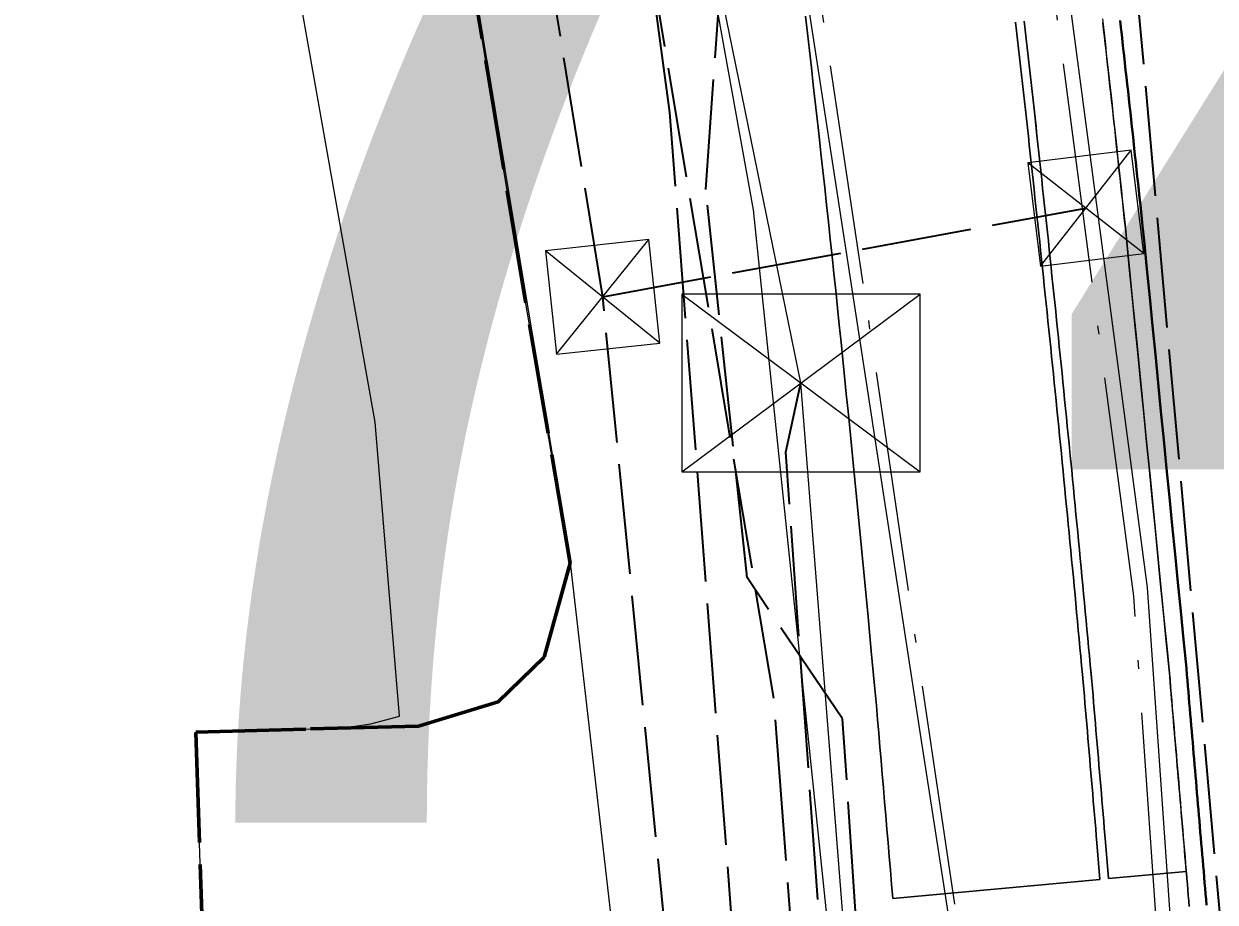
# Model space of a CAD drawing. Header units: metres. Extents: x 105014 to 106600, y 111320 to 118425.
# Drawn here: x 105854.37 to 105868.12, y 117602.78 to 117612.92 of the extents above; entities that cross this region are included whole.
import ezdxf
from ezdxf.enums import TextEntityAlignment as Align

# ---------------------------------------------------------------- set-up
doc = ezdxf.new("R2010")
doc.units = ezdxf.units.M
doc.linetypes.add('DASHDOT', pattern=[3.556, 2.54, -0.508, 0, -0.508])
doc.linetypes.add('DASHED', pattern=[1.524, 1.27, -0.254])
for name, color, linetype, lineweight in [('00-BASE-LIMITE', 7, 'DASHED', 50), ('00-BASE-UE', 42, 'DASHED', 25), ('10-PAV-CALZADA-MIXTA', 8, 'CONTINUOUS', 30), ('10-PAV-CICLORUTA', 76, 'CONTINUOUS', 18), ('10-PAV-SARDINEL', 252, 'CONTINUOUS', 13), ('20-EP-ZONA-DURA', 253, 'CONTINUOUS', 13), ('20-EP-ZONA-VERDE', 84, 'CONTINUOUS', 13), ('30-RED-ENEL-NODOS', 11, 'CONTINUOUS', 13), ('30-RED-ENEL-PROY', 1, 'DASHED', 25), ('30-RED-ETB-CAMARA', 151, 'CONTINUOUS', 13), ('30-RED-ETB-EXIST', 145, 'CONTINUOUS', 13), ('30-RED-ETB-PROY', 5, 'DASHED', 25), ('30-RED-MOVISTAR-PROY', 4, 'DASHED', 25), ('30-RED-VANTI-EXIST', 52, 'CONTINUOUS', 13), ('30-RED-VANTI-PROY', 2, 'DASHED', 25), ('30-RED-VANTI-RETIRO', 8, 'DASHDOT', 13), ('35-RH-ACUE-MENOR-EXIST', 151, 'CONTINUOUS', 13), ('35-RH-ACUE-MENOR-PROY', 5, 'DASHED', 25), ('40-ROT-UE', 7, 'CONTINUOUS', 25), ('60-PREDIAL-LOTE', 42, 'CONTINUOUS', 13)]:
    doc.layers.add(name, color=color, linetype=linetype, lineweight=lineweight)

# ---------------------------------------------------------------- blocks, each defined once
blk = doc.blocks.new('CAM_ETB_T_13')
for p, q in [((-1.375, -1.025), (1.375, 1.025)), ((-1.375, 1.025), (1.375, -1.025))]:
    blk.add_line(p, q)
blk.add_lwpolyline([(-1.375, -1.025), (1.375, -1.025), (1.375, 1.025), (-1.375, 1.025)], close=True)
blk = doc.blocks.new('CAJA_ENEL')
for p, q in [((-0.6, -0.6), (0.6, 0.6)), ((-0.6, 0.6), (0.6, -0.6))]:
    blk.add_line(p, q)
blk.add_lwpolyline([(-0.6, -0.6), (0.6, -0.6), (0.6, 0.6), (-0.6, 0.6)], close=True)

msp = doc.modelspace()

# ---------------------------------------------------------------- linework, layer by layer
at = {"layer": '00-BASE-LIMITE'}
msp.add_lwpolyline([(105858.9441, 117579.2321), (105858.0037, 117587.7827), (105859.2081, 117587.8995), (105858.6655, 117593.8995), (105857.3439, 117593.7831), (105856.4461, 117601.9481), (105856.3551, 117604.7461), (105857.6787, 117604.7817), (105858.9231, 117604.8151), (105859.8441, 117605.0941), (105860.3721, 117605.6111), (105860.6751, 117606.6931), (105860.1551, 117609.7351), (105858.0071, 117622.7351), (105856.6081, 117632.3481), (105854.4211, 117644.3971), (105852.0211, 117656.1071), (105849.9291, 117664.9301), (105847.7841, 117674.2351), (105846.2941, 117680.5101), (105844.4413, 117688.0453)], dxfattribs=at)
at = {"layer": '00-BASE-UE'}
msp.add_lwpolyline([(105858.9441, 117579.2321), (105858.0037, 117587.7827), (105859.2081, 117587.8995), (105858.6655, 117593.8995), (105857.3439, 117593.7831), (105856.4461, 117601.9481), (105856.3551, 117604.7461), (105857.6787, 117604.7817), (105858.9231, 117604.8151), (105859.8441, 117605.0941), (105860.3721, 117605.6111), (105860.6751, 117606.6931), (105860.1551, 117609.7351), (105858.0071, 117622.7351), (105856.6081, 117632.3481), (105854.4211, 117644.3971), (105852.0211, 117656.1071), (105849.9291, 117664.9301), (105847.7841, 117674.2351), (105846.2941, 117680.5101), (105844.4413, 117688.0453)], dxfattribs=at)
at = {"layer": '10-PAV-CALZADA-MIXTA'}
msp.add_lwpolyline([(105868.0161, 117602.7497), (105868.0107, 117602.8145), (105868.0053, 117602.8793), (105867.9997, 117602.9441), (105867.9943, 117603.0089), (105867.9887, 117603.0737), (105867.9833, 117603.1385), (105867.9777, 117603.2031), (105867.9723, 117603.2679), (105867.9667, 117603.3327), (105867.9613, 117603.3975), (105867.9557, 117603.4623), (105867.9503, 117603.5271), (105867.9447, 117603.5919), (105867.9393, 117603.6567), (105867.9337, 117603.7213), (105867.9283, 117603.7861), (105867.9227, 117603.8509), (105867.9173, 117603.9157), (105867.9117, 117603.9805), (105867.9063, 117604.0453), (105867.9007, 117604.1099), (105867.8951, 117604.1747), (105867.8897, 117604.2395), (105867.8841, 117604.3043), (105867.8787, 117604.3691), (105867.8731, 117604.4337), (105867.8677, 117604.4985), (105867.8621, 117604.5633), (105867.8565, 117604.6281), (105867.8511, 117604.6927), (105867.8455, 117604.7575), (105867.8401, 117604.8223), (105867.8345, 117604.8871), (105867.8289, 117604.9517), (105867.8235, 117605.0165), (105867.8179, 117605.0813), (105867.8125, 117605.1461), (105867.8069, 117605.2109), (105867.8013, 117605.2755), (105867.7959, 117605.3403), (105867.7903, 117605.4051), (105867.7833, 117605.4841), (105867.7509, 117605.8131), (105867.7183, 117606.1419), (105867.6859, 117606.4709), (105867.6533, 117606.7997), (105867.6209, 117607.1287), (105867.5883, 117607.4575), (105867.5559, 117607.7865), (105867.5233, 117608.1153), (105867.4909, 117608.4443), (105867.4583, 117608.7731), (105867.4259, 117609.1019), (105867.3933, 117609.4309), (105867.3609, 117609.7597), (105867.3283, 117610.0887), (105867.2959, 117610.4175), (105867.2791, 117610.5823), (105867.2703, 117610.6641), (105867.2615, 117610.7459), (105867.2527, 117610.8279), (105867.2437, 117610.9097), (105867.2349, 117610.9915), (105867.2261, 117611.0733), (105867.2173, 117611.1551), (105867.2085, 117611.2369), (105867.1997, 117611.3189), (105867.1909, 117611.4007), (105867.1821, 117611.4825), (105867.1733, 117611.5643), (105867.1645, 117611.6461), (105867.1557, 117611.7281), (105867.1467, 117611.8099), (105867.1377, 117611.8915), (105867.1285, 117611.9733), (105867.1193, 117612.0549), (105867.1103, 117612.1367), (105867.1011, 117612.2185), (105867.0921, 117612.3001), (105867.0829, 117612.3819), (105867.0737, 117612.4637), (105867.0647, 117612.5453), (105867.0555, 117612.6271), (105867.0465, 117612.7089), (105867.0373, 117612.7905), (105867.0281, 117612.8723), (105867.0191, 117612.9541)], dxfattribs=at)
at = {"layer": '10-PAV-CICLORUTA'}
msp.add_lwpolyline([(105865.8135, 117612.9351), (105865.8251, 117612.8339), (105865.8363, 117612.7325), (105865.8477, 117612.6313), (105865.8589, 117612.5299), (105865.8703, 117612.4287), (105865.8815, 117612.3273), (105865.8929, 117612.2261), (105865.9041, 117612.1247), (105865.9155, 117612.0233), (105865.9267, 117611.9221), (105865.9381, 117611.8207), (105865.9493, 117611.7195), (105865.9605, 117611.6181), (105865.9715, 117611.5167), (105865.9825, 117611.4151), (105865.9933, 117611.3137), (105866.0043, 117611.2123), (105866.0151, 117611.1109), (105866.0261, 117611.0093), (105866.0371, 117610.9079), (105866.0479, 117610.8065), (105866.0589, 117610.7049), (105866.0699, 117610.6035), (105866.0807, 117610.5021), (105866.0917, 117610.4007), (105866.1023, 117610.2989), (105866.1127, 117610.1973), (105866.1233, 117610.0959), (105866.1339, 117609.9941), (105866.1445, 117609.8925), (105866.1551, 117609.7911), (105866.1657, 117609.6893), (105866.1761, 117609.5877), (105866.1867, 117609.4861), (105866.1973, 117609.3845), (105866.2079, 117609.2829), (105866.2185, 117609.1813), (105866.2289, 117609.0797), (105866.2391, 117608.9779), (105866.2493, 117608.8763), (105866.2595, 117608.7745), (105866.2697, 117608.6727), (105866.2799, 117608.5709), (105866.2901, 117608.4693), (105866.3003, 117608.3675), (105866.3105, 117608.2657), (105866.3207, 117608.1639), (105866.3309, 117608.0623), (105866.3411, 117607.9605), (105866.3513, 117607.8587), (105866.3611, 117607.7569), (105866.3711, 117607.6549), (105866.3809, 117607.5531), (105866.3909, 117607.4511), (105866.4007, 117607.3493), (105866.4107, 117607.2475), (105866.4205, 117607.1455), (105866.4305, 117607.0437), (105866.4403, 117606.9417), (105866.4503, 117606.8399), (105866.4601, 117606.7381), (105866.4701, 117606.6361), (105866.4797, 117606.5341), (105866.4891, 117606.4321), (105866.4987, 117606.3301), (105866.5083, 117606.2281), (105866.5179, 117606.1261), (105866.5275, 117606.0241), (105866.5371, 117605.9219), (105866.5467, 117605.8199), (105866.5563, 117605.7179), (105866.5657, 117605.6159), (105866.5753, 117605.5139), (105866.5849, 117605.4119), (105866.5931, 117605.3213), (105866.5999, 117605.2407), (105866.6069, 117605.1603), (105866.6137, 117605.0797), (105866.6205, 117604.9991), (105866.6275, 117604.9185), (105866.6343, 117604.8381), (105866.6411, 117604.7575), (105866.6481, 117604.6769), (105866.6549, 117604.5963), (105866.6617, 117604.5157), (105866.6687, 117604.4353), (105866.6755, 117604.3547), (105866.6823, 117604.2741), (105866.6893, 117604.1935), (105866.6961, 117604.1131), (105866.7029, 117604.0325), (105866.7099, 117603.9519), (105866.7167, 117603.8713), (105866.7235, 117603.7907), (105866.7303, 117603.7103), (105866.7373, 117603.6297), (105866.7441, 117603.5491), (105866.7509, 117603.4685), (105866.7867, 117603.0469), (105864.3967, 117602.8269), (105864.3827, 117602.9933), (105864.3691, 117603.1515), (105864.3557, 117603.3097), (105864.3423, 117603.4679), (105864.3289, 117603.6263), (105864.3155, 117603.7845), (105864.3019, 117603.9427), (105864.2885, 117604.1011), (105864.2749, 117604.2593), (105864.2615, 117604.4175), (105864.2479, 117604.5759), (105864.2345, 117604.7343), (105864.2209, 117604.8925), (105864.2075, 117605.0509), (105864.1865, 117605.2827), (105864.1487, 117605.6785), (105864.1109, 117606.0743), (105864.0729, 117606.4701), (105864.0353, 117606.8659), (105863.9975, 117607.2615), (105863.9599, 117607.6539), (105863.9399, 117607.8527), (105863.9199, 117608.0513), (105863.9001, 117608.2501), (105863.8801, 117608.4489), (105863.8601, 117608.6475), (105863.8401, 117608.8463), (105863.8197, 117609.0447), (105863.7991, 117609.2431), (105863.7785, 117609.4415), (105863.7579, 117609.6399), (105863.7373, 117609.8383), (105863.7167, 117610.0367), (105863.6957, 117610.2347), (105863.6743, 117610.4329), (105863.6531, 117610.6309), (105863.6317, 117610.8289), (105863.6103, 117611.0269), (105863.5891, 117611.2249), (105863.5675, 117611.4229), (105863.5455, 117611.6205), (105863.5235, 117611.8183), (105863.5013, 117612.0159), (105863.4793, 117612.2135), (105863.4573, 117612.4113), (105863.4353, 117612.6089), (105863.4125, 117612.8063), (105863.3897, 117613.0035)], dxfattribs=at)
at = {"layer": '10-PAV-SARDINEL'}
for points in [[(105867.8168, 117602.7328), (105867.8114, 117602.7979), (105867.806, 117602.8624), (105867.8004, 117602.9272), (105867.795, 117602.992), (105867.7894, 117603.0568), (105867.784, 117603.1216), (105867.7784, 117603.1862), (105867.773, 117603.251), (105867.7674, 117603.3158), (105867.762, 117603.3806), (105867.7564, 117603.4454), (105867.751, 117603.5102), (105867.7454, 117603.575), (105867.74, 117603.6398), (105867.7344, 117603.7044), (105867.729, 117603.7692), (105867.7234, 117603.834), (105867.718, 117603.8988), (105867.7124, 117603.9636), (105867.707, 117604.0284), (105867.7014, 117604.0927), (105867.6958, 117604.1578), (105867.6904, 117604.2226), (105867.6848, 117604.2874), (105867.6794, 117604.3522), (105867.6738, 117604.4168), (105867.6684, 117604.4816), (105867.6628, 117604.5461), (105867.6572, 117604.6112), (105867.6518, 117604.6758), (105867.6462, 117604.7406), (105867.6408, 117604.8054), (105867.6352, 117604.8699), (105867.6296, 117604.9348), (105867.6242, 117604.9996), (105867.6186, 117605.0644), (105867.6132, 117605.1292), (105867.6076, 117605.1937), (105867.602, 117605.2586), (105867.5966, 117605.3234), (105867.5911, 117605.3877), (105867.5842, 117605.4655), (105867.5519, 117605.7935), (105867.5193, 117606.1223), (105867.4869, 117606.4513), (105867.4543, 117606.7801), (105867.4219, 117607.1091), (105867.3893, 117607.4379), (105867.3569, 117607.7669), (105867.3243, 117608.0957), (105867.2919, 117608.4247), (105867.2593, 117608.7535), (105867.2269, 117609.0823), (105867.1943, 117609.4113), (105867.1619, 117609.7401), (105867.1293, 117610.0691), (105867.0969, 117610.3976), (105867.0802, 117610.5615), (105867.0714, 117610.6427), (105867.0626, 117610.7246), (105867.0539, 117610.8063), (105867.0449, 117610.8881), (105867.036, 117610.9701), (105867.0272, 117611.0519), (105867.0184, 117611.1337), (105867.0096, 117611.2156), (105867.0008, 117611.2976), (105866.992, 117611.3793), (105866.9832, 117611.4611), (105866.9744, 117611.5429), (105866.9656, 117611.6248), (105866.9569, 117611.7065), (105866.9479, 117611.788), (105866.939, 117611.8694), (105866.9298, 117611.9509), (105866.9206, 117612.0328), (105866.9116, 117612.1146), (105866.9024, 117612.1964), (105866.8934, 117612.278), (105866.8842, 117612.3595), (105866.875, 117612.4416), (105866.866, 117612.5232), (105866.8568, 117612.605), (105866.8478, 117612.6868), (105866.8386, 117612.7681), (105866.8294, 117612.8502), (105866.8204, 117612.932)], [(105867.0191, 117612.9541), (105867.0281, 117612.8723), (105867.0373, 117612.7905), (105867.0465, 117612.7089), (105867.0555, 117612.6271), (105867.0647, 117612.5453), (105867.0737, 117612.4637), (105867.0829, 117612.3819), (105867.0921, 117612.3001), (105867.1011, 117612.2185), (105867.1103, 117612.1367), (105867.1193, 117612.0549), (105867.1285, 117611.9733), (105867.1377, 117611.8915), (105867.1467, 117611.8099), (105867.1557, 117611.7281), (105867.1645, 117611.6461), (105867.1733, 117611.5643), (105867.1821, 117611.4825), (105867.1909, 117611.4007), (105867.1997, 117611.3189), (105867.2085, 117611.2369), (105867.2173, 117611.1551), (105867.2261, 117611.0733), (105867.2349, 117610.9915), (105867.2437, 117610.9097), (105867.2527, 117610.8279), (105867.2615, 117610.7459), (105867.2703, 117610.6641), (105867.2791, 117610.5823), (105867.2959, 117610.4175), (105867.3283, 117610.0887), (105867.3609, 117609.7597), (105867.3933, 117609.4309), (105867.4259, 117609.1019), (105867.4583, 117608.7731), (105867.4909, 117608.4443), (105867.5233, 117608.1153), (105867.5559, 117607.7865), (105867.5883, 117607.4575), (105867.6209, 117607.1287), (105867.6533, 117606.7997), (105867.6859, 117606.4709), (105867.7183, 117606.1419), (105867.7509, 117605.8131), (105867.7833, 117605.4841), (105867.7903, 117605.4051), (105867.7959, 117605.3403), (105867.8013, 117605.2755), (105867.8069, 117605.2109), (105867.8125, 117605.1461), (105867.8179, 117605.0813), (105867.8235, 117605.0165), (105867.8289, 117604.9517), (105867.8345, 117604.8871), (105867.8401, 117604.8223), (105867.8455, 117604.7575), (105867.8511, 117604.6927), (105867.8565, 117604.6281), (105867.8621, 117604.5633), (105867.8677, 117604.4985), (105867.8731, 117604.4337), (105867.8787, 117604.3691), (105867.8841, 117604.3043), (105867.8897, 117604.2395), (105867.8951, 117604.1747), (105867.9007, 117604.1099), (105867.9063, 117604.0453), (105867.9117, 117603.9805), (105867.9173, 117603.9157), (105867.9227, 117603.8509), (105867.9283, 117603.7861), (105867.9337, 117603.7213), (105867.9393, 117603.6567), (105867.9447, 117603.5919), (105867.9503, 117603.5271), (105867.9557, 117603.4623), (105867.9613, 117603.3975), (105867.9667, 117603.3327), (105867.9723, 117603.2679), (105867.9777, 117603.2031), (105867.9833, 117603.1385), (105867.9887, 117603.0737), (105867.9943, 117603.0089), (105867.9997, 117602.9441), (105868.0053, 117602.8793), (105868.0107, 117602.8145), (105868.0161, 117602.7497)]]:
    msp.add_lwpolyline(points, dxfattribs=at)
at = {"layer": '20-EP-ZONA-DURA'}
for points in [[(105858.9441, 117579.2321), (105858.0037, 117587.7827), (105859.2081, 117587.8995), (105858.6655, 117593.8995), (105857.3439, 117593.7831), (105856.4461, 117601.9481), (105856.3551, 117604.7461), (105857.6787, 117604.7817), (105858.9231, 117604.8151), (105859.8441, 117605.0941), (105860.3721, 117605.6111), (105860.6751, 117606.6931), (105860.1551, 117609.7351), (105858.0071, 117622.7351), (105856.6081, 117632.3481), (105854.4211, 117644.3971), (105852.0211, 117656.1071), (105849.9291, 117664.9301), (105847.7841, 117674.2351), (105846.2941, 117680.5101), (105844.4413, 117688.0453)], [(105863.3897, 117613.0035), (105863.4125, 117612.8063), (105863.4353, 117612.6089), (105863.4573, 117612.4113), (105863.4793, 117612.2135), (105863.5013, 117612.0159), (105863.5235, 117611.8183), (105863.5455, 117611.6205), (105863.5675, 117611.4229), (105863.5891, 117611.2249), (105863.6103, 117611.0269), (105863.6317, 117610.8289), (105863.6531, 117610.6309), (105863.6743, 117610.4329), (105863.6957, 117610.2347), (105863.7167, 117610.0367), (105863.7373, 117609.8383), (105863.7579, 117609.6399), (105863.7785, 117609.4415), (105863.7991, 117609.2431), (105863.8197, 117609.0447), (105863.8401, 117608.8463), (105863.8601, 117608.6475), (105863.8801, 117608.4489), (105863.9001, 117608.2501), (105863.9199, 117608.0513), (105863.9399, 117607.8527), (105863.9599, 117607.6539), (105863.9975, 117607.2615), (105864.0353, 117606.8659), (105864.0729, 117606.4701), (105864.1109, 117606.0743), (105864.1487, 117605.6785), (105864.1865, 117605.2827), (105864.2075, 117605.0509), (105864.2209, 117604.8925), (105864.2345, 117604.7343), (105864.2479, 117604.5759), (105864.2615, 117604.4175), (105864.2749, 117604.2593), (105864.2885, 117604.1011), (105864.3019, 117603.9427), (105864.3155, 117603.7845), (105864.3289, 117603.6263), (105864.3423, 117603.4679), (105864.3557, 117603.3097), (105864.3691, 117603.1515), (105864.3827, 117602.9933), (105864.3967, 117602.8269), (105866.7867, 117603.0469), (105866.7509, 117603.4685), (105866.7441, 117603.5491), (105866.7373, 117603.6297), (105866.7303, 117603.7103), (105866.7235, 117603.7907), (105866.7167, 117603.8713), (105866.7099, 117603.9519), (105866.7029, 117604.0325), (105866.6961, 117604.1131), (105866.6893, 117604.1935), (105866.6823, 117604.2741), (105866.6755, 117604.3547), (105866.6687, 117604.4353), (105866.6617, 117604.5157), (105866.6549, 117604.5963), (105866.6481, 117604.6769), (105866.6411, 117604.7575), (105866.6343, 117604.8381), (105866.6275, 117604.9185), (105866.6205, 117604.9991), (105866.6137, 117605.0797), (105866.6069, 117605.1603), (105866.5999, 117605.2407), (105866.5931, 117605.3213), (105866.5849, 117605.4119), (105866.5753, 117605.5139), (105866.5657, 117605.6159), (105866.5563, 117605.7179), (105866.5467, 117605.8199), (105866.5371, 117605.9219), (105866.5275, 117606.0241), (105866.5179, 117606.1261), (105866.5083, 117606.2281), (105866.4987, 117606.3301), (105866.4891, 117606.4321), (105866.4797, 117606.5341), (105866.4701, 117606.6361), (105866.4601, 117606.7381), (105866.4503, 117606.8399), (105866.4403, 117606.9417), (105866.4305, 117607.0437), (105866.4205, 117607.1455), (105866.4107, 117607.2475), (105866.4007, 117607.3493), (105866.3909, 117607.4511), (105866.3809, 117607.5531), (105866.3711, 117607.6549), (105866.3611, 117607.7569), (105866.3513, 117607.8587), (105866.3411, 117607.9605), (105866.3309, 117608.0623), (105866.3207, 117608.1639), (105866.3105, 117608.2657), (105866.3003, 117608.3675), (105866.2901, 117608.4693), (105866.2799, 117608.5709), (105866.2697, 117608.6727), (105866.2595, 117608.7745), (105866.2493, 117608.8763), (105866.2391, 117608.9779), (105866.2289, 117609.0797), (105866.2185, 117609.1813), (105866.2079, 117609.2829), (105866.1973, 117609.3845), (105866.1867, 117609.4861), (105866.1761, 117609.5877), (105866.1657, 117609.6893), (105866.1551, 117609.7911), (105866.1445, 117609.8925), (105866.1339, 117609.9941), (105866.1233, 117610.0959), (105866.1127, 117610.1973), (105866.1023, 117610.2989), (105866.0917, 117610.4007), (105866.0807, 117610.5021), (105866.0699, 117610.6035), (105866.0589, 117610.7049), (105866.0479, 117610.8065), (105866.0371, 117610.9079), (105866.0261, 117611.0093), (105866.0151, 117611.1109), (105866.0043, 117611.2123), (105865.9933, 117611.3137), (105865.9825, 117611.4151), (105865.9715, 117611.5167), (105865.9605, 117611.6181), (105865.9493, 117611.7195), (105865.9381, 117611.8207), (105865.9267, 117611.9221), (105865.9155, 117612.0233), (105865.9041, 117612.1247), (105865.8929, 117612.2261), (105865.8815, 117612.3273), (105865.8703, 117612.4287), (105865.8589, 117612.5299), (105865.8477, 117612.6313), (105865.8363, 117612.7325), (105865.8251, 117612.8339), (105865.8135, 117612.9351)], [(105865.9129, 117612.9465), (105865.9243, 117612.8451), (105865.9357, 117612.7437), (105865.9471, 117612.6423), (105865.9583, 117612.5411), (105865.9695, 117612.4397), (105865.9809, 117612.3385), (105865.9923, 117612.2371), (105866.0035, 117612.1357), (105866.0149, 117612.0345), (105866.0261, 117611.9331), (105866.0375, 117611.8319), (105866.0487, 117611.7305), (105866.0557, 117611.6675), (105866.0709, 117611.5273), (105866.0819, 117611.4259), (105866.0927, 117611.3245), (105866.1037, 117611.2229), (105866.1147, 117611.1215), (105866.1255, 117611.0201), (105866.1365, 117610.9185), (105866.1473, 117610.8171), (105866.1583, 117610.7157), (105866.1693, 117610.6143), (105866.1801, 117610.5127), (105866.1911, 117610.4111), (105866.2017, 117610.3093), (105866.2123, 117610.2077), (105866.2229, 117610.1061), (105866.2333, 117610.0045), (105866.2439, 117609.9029), (105866.2545, 117609.8013), (105866.2651, 117609.6997), (105866.2757, 117609.5981), (105866.2863, 117609.4965), (105866.2969, 117609.3949), (105866.3073, 117609.2933), (105866.3179, 117609.1915), (105866.3283, 117609.0897), (105866.3385, 117608.9879), (105866.3487, 117608.8861), (105866.3589, 117608.7845), (105866.3691, 117608.6827), (105866.3793, 117608.5809), (105866.3895, 117608.4791), (105866.3999, 117608.3775), (105866.4101, 117608.2757), (105866.4203, 117608.1739), (105866.4305, 117608.0723), (105866.4407, 117607.9703), (105866.4481, 117607.8961), (105866.4508, 117607.8685), (105866.4607, 117607.7665), (105866.4707, 117607.6647), (105866.4805, 117607.5627), (105866.4905, 117607.4609), (105866.5003, 117607.3589), (105866.5101, 117607.2571), (105866.5201, 117607.1553), (105866.5299, 117607.0533), (105866.5399, 117606.9515), (105866.5497, 117606.8495), (105866.5597, 117606.7477), (105866.5695, 117606.6457), (105866.5791, 117606.5435), (105866.5887, 117606.4415), (105866.5983, 117606.3395), (105866.6079, 117606.2375), (105866.6175, 117606.1353), (105866.6271, 117606.0333), (105866.6367, 117605.9313), (105866.6463, 117605.8293), (105866.6559, 117605.7273), (105866.6653, 117605.6253), (105866.6749, 117605.5233), (105866.6846, 117605.4211), (105866.6891, 117605.3731), (105866.6997, 117605.2493), (105866.7065, 117605.1687), (105866.7133, 117605.0881), (105866.7203, 117605.0077), (105866.7271, 117604.9271), (105866.7339, 117604.8465), (105866.7409, 117604.7659), (105866.7477, 117604.6855), (105866.7545, 117604.6049), (105866.7615, 117604.5243), (105866.7683, 117604.4437), (105866.7751, 117604.3631), (105866.7821, 117604.2825), (105866.7889, 117604.2021), (105866.7957, 117604.1215), (105866.8027, 117604.0409), (105866.8095, 117603.9603), (105866.8163, 117603.8799), (105866.8231, 117603.7993), (105866.8301, 117603.7187), (105866.8369, 117603.6381), (105866.8437, 117603.5577), (105866.8505, 117603.4771), (105866.8863, 117603.0559), (105867.7825, 117603.1385), (105867.784, 117603.1216), (105867.7894, 117603.0568), (105867.795, 117602.992), (105867.8004, 117602.9272), (105867.806, 117602.8624), (105867.8114, 117602.7979), (105867.8168, 117602.7328)]]:
    msp.add_lwpolyline(points, dxfattribs=at)
at = {"layer": '20-EP-ZONA-VERDE'}
msp.add_lwpolyline([(105866.8157, 117612.9729), (105866.8267, 117612.8743), (105866.8377, 117612.7753), (105866.8489, 117612.6763), (105866.8599, 117612.5775), (105866.8709, 117612.4785), (105866.8819, 117612.3797), (105866.8929, 117612.2807), (105866.9039, 117612.1819), (105866.9151, 117612.0829), (105866.9261, 117611.9839), (105866.9371, 117611.8851), (105866.9481, 117611.7865), (105866.9587, 117611.6879), (105866.9695, 117611.5889), (105866.9801, 117611.4897), (105866.9909, 117611.3907), (105867.0015, 117611.2917), (105867.0121, 117611.1927), (105867.0229, 117611.0937), (105867.0335, 117610.9947), (105867.0441, 117610.8955), (105867.0547, 117610.7965), (105867.0655, 117610.6975), (105867.0761, 117610.5987), (105867.0887, 117610.4789), (105867.1281, 117610.0815), (105867.1673, 117609.6835), (105867.2067, 117609.2855), (105867.2461, 117608.8873), (105867.2853, 117608.4893), (105867.3247, 117608.0913), (105867.3641, 117607.6933), (105867.4033, 117607.2951), (105867.4427, 117606.8971), (105867.4821, 117606.4991), (105867.5215, 117606.1011), (105867.5607, 117605.7031), (105867.5883, 117605.4201), (105867.5949, 117605.3431), (105867.6015, 117605.2647), (105867.6083, 117605.1863), (105867.6149, 117605.1079), (105867.6217, 117605.0295), (105867.6283, 117604.9511), (105867.6349, 117604.8727), (105867.6417, 117604.7945), (105867.6483, 117604.7161), (105867.6551, 117604.6377), (105867.6617, 117604.5593), (105867.6683, 117604.4811), (105867.6751, 117604.4025), (105867.6817, 117604.3243), (105867.6885, 117604.2459), (105867.6951, 117604.1675), (105867.7017, 117604.0891), (105867.7085, 117604.0107), (105867.7151, 117603.9323), (105867.7217, 117603.8539), (105867.7285, 117603.7755), (105867.7351, 117603.6971), (105867.7417, 117603.6189), (105867.7485, 117603.5405), (105867.7551, 117603.4621), (105867.7617, 117603.3837), (105867.7683, 117603.3053), (105867.7751, 117603.2269), (105867.7817, 117603.1485), (105867.7825, 117603.1385), (105866.8863, 117603.0559), (105866.8505, 117603.4771), (105866.8437, 117603.5577), (105866.8369, 117603.6381), (105866.8301, 117603.7187), (105866.8231, 117603.7993), (105866.8163, 117603.8799), (105866.8095, 117603.9603), (105866.8027, 117604.0409), (105866.7957, 117604.1215), (105866.7889, 117604.2021), (105866.7821, 117604.2825), (105866.7751, 117604.3631), (105866.7683, 117604.4437), (105866.7615, 117604.5243), (105866.7545, 117604.6049), (105866.7477, 117604.6855), (105866.7409, 117604.7659), (105866.7339, 117604.8465), (105866.7271, 117604.9271), (105866.7203, 117605.0077), (105866.7133, 117605.0881), (105866.7065, 117605.1687), (105866.6997, 117605.2493), (105866.6891, 117605.3731), (105866.6749, 117605.5233), (105866.6653, 117605.6253), (105866.6559, 117605.7273), (105866.6463, 117605.8293), (105866.6367, 117605.9313), (105866.6271, 117606.0333), (105866.6175, 117606.1353), (105866.6079, 117606.2375), (105866.5983, 117606.3395), (105866.5887, 117606.4415), (105866.5791, 117606.5435), (105866.5695, 117606.6457), (105866.5597, 117606.7477), (105866.5497, 117606.8495), (105866.5399, 117606.9515), (105866.5299, 117607.0533), (105866.5201, 117607.1553), (105866.5101, 117607.2571), (105866.5003, 117607.3589), (105866.4905, 117607.4609), (105866.4805, 117607.5627), (105866.4707, 117607.6647), (105866.4607, 117607.7665), (105866.4481, 117607.8961), (105866.4305, 117608.0723), (105866.4203, 117608.1739), (105866.4101, 117608.2757), (105866.3999, 117608.3775), (105866.3895, 117608.4791), (105866.3793, 117608.5809), (105866.3691, 117608.6827), (105866.3589, 117608.7845), (105866.3487, 117608.8861), (105866.3385, 117608.9879), (105866.3283, 117609.0897), (105866.3179, 117609.1915), (105866.3073, 117609.2933), (105866.2969, 117609.3949), (105866.2863, 117609.4965), (105866.2757, 117609.5981), (105866.2651, 117609.6997), (105866.2545, 117609.8013), (105866.2439, 117609.9029), (105866.2333, 117610.0045), (105866.2229, 117610.1061), (105866.2123, 117610.2077), (105866.2017, 117610.3093), (105866.1911, 117610.4111), (105866.1801, 117610.5127), (105866.1693, 117610.6143), (105866.1583, 117610.7157), (105866.1473, 117610.8171), (105866.1365, 117610.9185), (105866.1255, 117611.0201), (105866.1147, 117611.1215), (105866.1037, 117611.2229), (105866.0927, 117611.3245), (105866.0819, 117611.4259), (105866.0709, 117611.5273), (105866.0557, 117611.6675), (105866.0375, 117611.8319), (105866.0261, 117611.9331), (105866.0149, 117612.0345), (105866.0035, 117612.1357), (105865.9923, 117612.2371), (105865.9809, 117612.3385), (105865.9695, 117612.4397), (105865.9583, 117612.5411), (105865.9471, 117612.6423), (105865.9357, 117612.7437), (105865.9243, 117612.8451), (105865.9129, 117612.9465)], dxfattribs=at)
at = {"layer": '30-RED-ENEL-PROY'}
for points in [[(105861.0493, 117609.7659), (105857.6089, 117630.9695)], [(105861.0493, 117609.7659), (105866.6245, 117610.7901)], [(105864.2059, 117577.7551), (105861.0493, 117609.7659)]]:
    msp.add_lwpolyline(points, dxfattribs=at)
at = {"layer": '30-RED-ETB-EXIST'}
for points in [[(105863.336, 117608.773), (105848.279, 117682.397), (105848.437, 117682.43)], [(105867.163, 117564.815), (105866.85, 117564.26), (105863.336, 117608.773)]]:
    msp.add_lwpolyline(points, dxfattribs=at)
at = {"layer": '30-RED-ETB-PROY'}
msp.add_lwpolyline([(105866.275, 117564.215), (105866.251, 117564.811), (105863.162, 117607.975), (105863.336, 117608.773)], dxfattribs=at)
at = {"layer": '30-RED-MOVISTAR-PROY'}
for points in [[(105861.8234, 117611.8917), (105859.6741, 117627.8952)], [(105869.3663, 117513.7927), (105861.8234, 117611.8917)]]:
    msp.add_lwpolyline(points, dxfattribs=at)
at = {"layer": '30-RED-VANTI-EXIST'}
for points in [[(105868.1116, 117595.2161), (105867.3341, 117606.4133), (105865.2593, 117622.0909), (105862.2325, 117639.0191), (105858.0169, 117658.3269), (105854.4355, 117673.1365), (105853.2534, 117677.4671)], [(105866.3518, 117594.2729), (105866.0297, 117595.9333), (105865.2841, 117601.0541), (105864.7167, 117604.7227), (105864.0965, 117608.7535), (105863.0815, 117615.3539), (105862.7111, 117617.7619)]]:
    msp.add_lwpolyline(points, dxfattribs=at)
at = {"layer": '30-RED-VANTI-PROY'}
for points in [[(105869.0076, 117595.5198), (105868.6531, 117597.2695), (105867.1907, 117613.5725), (105867.0495, 117619.1275), (105866.6083, 117621.7923), (105865.4567, 117625.6947), (105863.9641, 117634.1175), (105860.7383, 117649.2373), (105857.6277, 117662.3705), (105855.0055, 117673.3191), (105854.7491, 117677.2085), (105854.7285, 117677.2745)], [(105865.4091, 117580.5267), (105864.5731, 117593.5515), (105863.8177, 117604.8973), (105862.7149, 117606.5279), (105862.2399, 117611.0045), (105862.7111, 117617.7619)]]:
    msp.add_lwpolyline(points, dxfattribs=at)
at = {"layer": '30-RED-VANTI-RETIRO'}
for points in [[(105867.9488, 117595.1386), (105867.1759, 117606.3127), (105864.8959, 117623.5835), (105858.9821, 117653.8091), (105853.066, 117677.5498)], [(105866.3518, 117594.2729), (105866.1789, 117595.5287), (105864.0559, 117609.9183), (105862.7623, 117618.4966)]]:
    msp.add_lwpolyline(points, dxfattribs=at)
at = {"layer": '35-RH-ACUE-MENOR-EXIST'}
msp.add_lwpolyline([(105865.99, 117580), (105862.79, 117610.77), (105854.69, 117655.69), (105849.41, 117683.11), (105849.14, 117684.49)], dxfattribs=at)
at = {"layer": '35-RH-ACUE-MENOR-PROY'}
msp.add_lwpolyline([(105865.0345, 117578.9526), (105863.1398, 117603.6215), (105863.0233, 117605.1391), (105858.5833, 117631.6789), (105853.7084, 117656.6809), (105850.1215, 117675.0767), (105848.5492, 117677.214), (105847.5281, 117681.3583), (105847.8116, 117684.077), (105846.9778, 117687.5084), (105846.5624, 117689.1904), (105842.9151, 117703.9511), (105842.6844, 117704.9086), (105842.6844, 117704.9086), (105842.1046, 117707.2408), (105837.4514, 117719.416), (105823.837, 117762.0291), (105809.1026, 117794.2952), (105786.0819, 117842.0848), (105773.2478, 117869.8188)], dxfattribs=at)
at = {"layer": '60-PREDIAL-LOTE'}
for points in [[(105844.4369, 117688.0647), (105847.7843, 117674.2337), (105852.0218, 117656.1028), (105854.4211, 117644.3966), (105855.7549, 117636.3394), (105858.0066, 117622.7373), (105860.6744, 117606.6967), (105860.6744, 117606.6967), (105862.9313, 117587.0722), (105863.2355, 117584.4275), (105864.0476, 117577.3655)], [(105858.9538, 117579.2352), (105858.0037, 117587.7826), (105859.2081, 117587.8995), (105858.6654, 117593.8994), (105857.3438, 117593.7831), (105856.446, 117601.948), (105856.355, 117604.746), (105856.3648, 117604.7462), (105857.6787, 117604.7816), (105858.0319, 117604.7903), (105858.0862, 117604.7996), (105858.3724, 117604.8399), (105858.7045, 117604.9291), (105858.4256, 117608.3207), (105856.5622, 117618.825), (105855.4961, 117625.2083), (105855.486, 117625.2686), (105854.2421, 117632.6049), (105854.1519, 117633.1369), (105852.7003, 117641.698)]]:
    msp.add_lwpolyline(points, dxfattribs=at)

# ---------------------------------------------------------------- block references
at = {"layer": '30-RED-ENEL-NODOS'}
for p, rotation in [((105866.6245, 117610.79), 97), ((105861.0493, 117609.7659), 96.1)]:
    msp.add_blockref('CAJA_ENEL', p, dxfattribs=dict(at, rotation=rotation))
at = {"layer": '30-RED-ETB-CAMARA'}
msp.add_blockref('CAM_ETB_T_13', (105863.336, 117608.773), dxfattribs=at)

# ---------------------------------------------------------------- texts
at = {"layer": '40-ROT-UE'}
msp.add_text('UE-06  (17407.8)', height=18, dxfattribs=at).set_placement((105841.8367, 117612.7024), align=Align.MIDDLE_CENTER)

doc.saveas('drawing.dxf')
